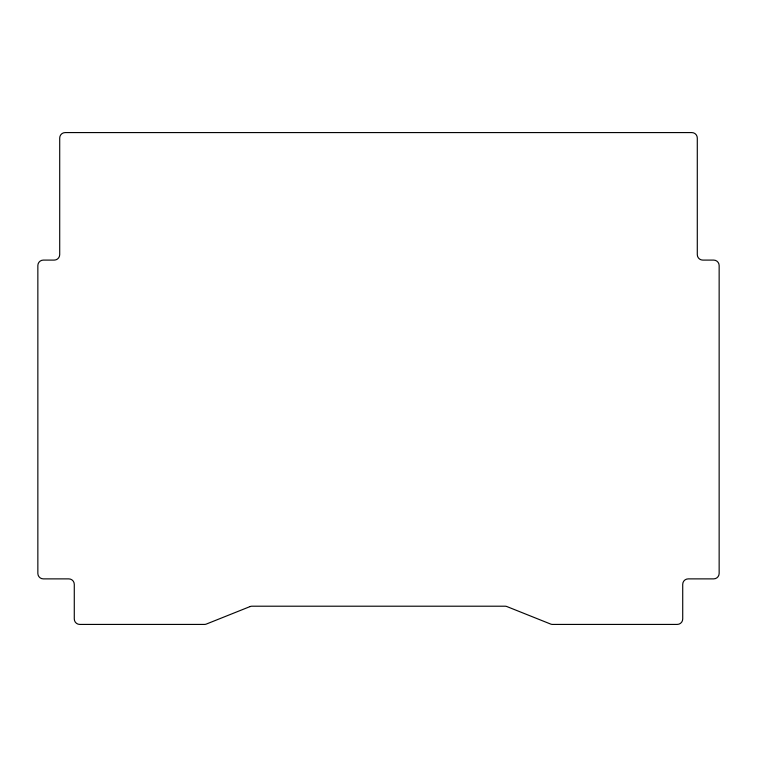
<?xml version="1.0" encoding="UTF-8"?>
<svg xmlns="http://www.w3.org/2000/svg" width="757" height="757" viewBox="0 0 757 757"><rect width="100%" height="100%" fill="white"/><g stroke="black" fill="none" stroke-linecap="round" stroke-linejoin="round"><path stroke-width="1.14" d="M250.009 606.594L206.415 624.033A5.469 5.469 0 0 1 204.39 624.421L79.75 624.421A5.469 5.469 0 0 1 74.281 618.961L74.281 584.347A5.469 5.469 0 0 0 68.821 578.878L43.319 578.878A5.469 5.469 0 0 1 37.85 573.418L37.85 265.556A5.469 5.469 0 0 1 43.319 260.096L54.249 260.096A5.469 5.469 0 0 0 59.708 254.626L59.708 138.039A5.469 5.469 0 0 1 65.178 132.579L691.822 132.579A5.469 5.469 0 0 1 697.292 138.039L697.292 254.626A5.469 5.469 0 0 0 702.751 260.096L713.681 260.096A5.469 5.469 0 0 1 719.15 265.556L719.15 573.418A5.469 5.469 0 0 1 713.681 578.878L688.179 578.878A5.469 5.469 0 0 0 682.719 584.347L682.719 618.961A5.469 5.469 0 0 1 677.25 624.421L552.61 624.421A5.469 5.469 0 0 1 550.585 624.033L506.991 606.594A5.469 5.469 0 0 0 504.966 606.206L252.034 606.206A5.469 5.469 0 0 0 250.009 606.594"/></g></svg>
